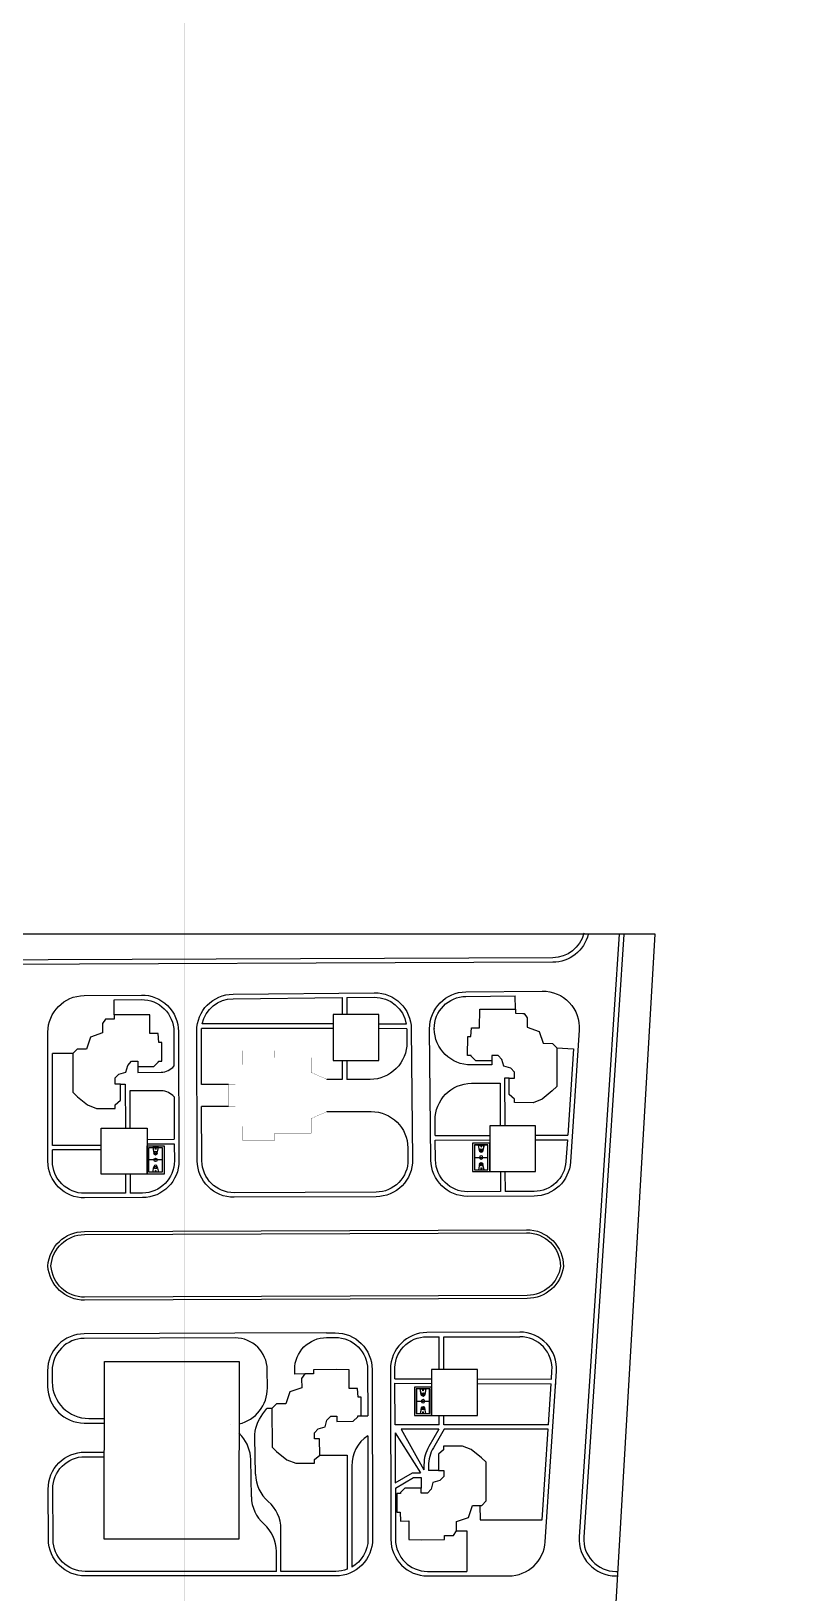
# Model space of a CAD drawing. Header units: inches. Extents: x -634 to 3638, y -6930911 to 5552.
# Drawn here: x 1396 to 1642, y 2342 to 2853 of the extents above; entities that cross this region are included whole.
import ezdxf

# ---------------------------------------------------------------- set-up
doc = ezdxf.new("R2010")
doc.units = ezdxf.units.IN
doc.header["$MEASUREMENT"] = 0
doc.layers.add('ELEV', color=134, linetype='Continuous', lineweight=18)
doc.layers.add('SPORT', color=7, linetype='Continuous')
doc.layers.add('зеленая зона', color=100, linetype='Continuous')
for name, color, linetype, true_color in [('дет.площадки', 7, 'Continuous', 0xf5eb38), ('дорога', 7, 'Continuous', 0x737373), ('жил.зона', 7, 'Continuous', 0xee6868), ('парковка', 7, 'Continuous', 0x000000)]:
    doc.layers.add(name, color=color, linetype=linetype, true_color=true_color)

# ---------------------------------------------------------------- blocks, each defined once
blk = doc.blocks.new('A$C6FDB6B95')
at = {"layer": 'SPORT'}
for p, q in [((-2148, 1133), (1300, 1133)), ((-2148, -936), (-2148, 1133)), ((-1920, 438), (-1256, 300)), ((-1918, 904), (1070, 904)), ((-1918, -706), (-1918, 904)), ((-1918, -246), (-1918, 444)), ((-1918, -246), (-1918, 444)), ((-1918, 444), (-1255, 306)), ((-1721, 403), (-1720, 408)), ((-1716, 402), (-1721, 403)), ((-1720, 408), (-1715, 407)), ((-1715, 407), (-1716, 402)), ((-1620, 382), (-1619, 387)), ((-1615, 381), (-1620, 382)), ((-1619, 387), (-1613, 386)), ((-1613, 386), (-1615, 381)), ((-1519, 361), (-1518, 366)), ((-1513, 360), (-1519, 361)), ((-1518, 366), (-1512, 365)), ((-1512, 365), (-1513, 360)), ((-1277, 305), (-1276, 299)), ((-1258, -102), (-1258, 300)), ((-1252, 300), (-1252, -102)), ((-427, -706), (-427, 904)), ((-427, -418), (-427, 616)), ((-421, -706), (-421, 904)), ((-421, -418), (-421, 616)), ((1070, 444), (406, 306)), ((1071, 438), (407, 300)), ((409, -102), (409, 300)), ((429, 305), (428, 299)), ((1070, 904), (1070, -706)), ((1070, -246), (1070, 444)), ((1070, -246), (1070, 444)), ((1300, 1133), (1300, -936)), ((1300, -936), (-2148, -936)), ((-1256, -102), (-1920, -240)), ((-1255, -108), (-1918, -246)), ((1070, -706), (-1918, -706)), ((-1277, -107), (-1276, -101)), ((406, -108), (1070, -246)), ((407, -102), (1071, -240)), ((429, -107), (428, -101))]:
    blk.add_line(p, q, dxfattribs=at)
for points in [[(1300, -936), (-2148, -936), (-2148, 1133), (1300, 1133)], [(1076, -711), (-1924, -711), (-1924, 909), (1076, 909)], [(-1781, 202), (-1784, 202), (-1784, -4), (-1781, -4)], [(671, 361), (669, 366), (664, 365), (665, 360)], [(772, 382), (771, 387), (765, 386), (766, 381)], [(873, 403), (872, 408), (866, 407), (868, 402)], [(932, 202), (936, 202), (936, -4), (932, -4)], [(-1721, -205), (-1720, -211), (-1715, -209), (-1716, -204)], [(-1620, -184), (-1619, -190), (-1613, -188), (-1615, -183)], [(-1519, -163), (-1518, -168), (-1512, -167), (-1513, -162)], [(671, -163), (669, -168), (664, -167), (665, -162)], [(772, -184), (771, -190), (765, -188), (766, -183)], [(873, -205), (872, -211), (866, -209), (868, -204)]]:
    blk.add_lwpolyline(points, close=True, dxfattribs=at)
blk.add_lwpolyline([(403, -102, -0.9858149), (403, 300)], format="xyb", close=True, dxfattribs=at)
for centre, radius in [((-1741, 99), 25.9), ((-424, 99), 207), ((-424, 99), 201), ((892, 99), 25.9)]:
    blk.add_circle(centre, radius, dxfattribs=at)
for centre, radius, start, end in [((-1255, 99), 207, 96.21469, 263.78531), ((-1255, 99), 201, 96.21469, 263.78531), ((-1255, 99), 207, 270, 90), ((-1255, 99), 201, 270.81854, 89.18146), ((406, 99), 207, 90, 270), ((406, 99), 201, 276.21469, 83.78531), ((406, 99), 207, 276.21469, 83.78531)]:
    blk.add_arc(centre, radius, start, end, dxfattribs=at)

msp = doc.modelspace()

# ---------------------------------------------------------------- hatches: boundary and pattern name
at = {"layer": 'ELEV', "linetype": 'Continuous'}
h = msp.add_hatch(dxfattribs=at)
h.set_pattern_fill('ANSI31', color=256, scale=0.01044, style=0)
h.set_pattern_definition([(45, (1262.311104, 3366.587935), (-0.02343928418428, 0.02343928418428), [])])
edge = h.paths.add_edge_path()
edge.add_ellipse((1445.78234, 3471.96182), major_axis=(0, 6932302.83262), ratio=0.00000001506, start_angle=89.999976115149, end_angle=270.000023884851)
edge.add_line((1445.67794, 3474.85168), (1445.67794, 3528.48347))
edge.add_line((1445.67794, 3528.48347), (1445.88675, 3528.48347))
edge.add_line((1445.88675, 3528.48347), (1445.88675, 3474.85168))

# ---------------------------------------------------------------- linework, layer by layer
at = {"color": 7}
msp.add_lwpolyline([(1114.23863, 2136.60913), (1533.16769, 2039.89737), (1573.27132, 2213.61536), (1586.54748, 2331.19492), (1599.77194, 2557.25025), (1112.52542, 2557.25025)], close=True, dxfattribs=at)
at = {"layer": 'дет.площадки'}
for points in [[(1509.33952, 2530.96779), (1494.33952, 2530.96779), (1494.33952, 2515.96779), (1509.33952, 2515.96779)], [(1418.4433, 2493.79547), (1433.4433, 2493.79547), (1433.4433, 2478.79547), (1418.4433, 2478.79547)], [(1560.58823, 2494.63055), (1545.58823, 2494.63055), (1545.58823, 2479.63055), (1560.58823, 2479.63055)], [(1541.54686, 2414.86632), (1526.54686, 2414.86632), (1526.54686, 2399.86632), (1541.54686, 2399.86632)]]:
    msp.add_lwpolyline(points, close=True, dxfattribs=at)
at = {"layer": 'дорога'}
for p, q in [((1422.69369, 2530.87257), (1422.69369, 2535.80299)), ((1497.30132, 2536.53485), (1497.30132, 2530.96779)), ((1498.80132, 2536.54957), (1498.80132, 2530.96779)), ((1553.99118, 2532.76269), (1553.94872, 2537.09054)), ((1494.33952, 2526.41612), (1451.23222, 2526.48697)), ((1494.33952, 2527.91612), (1451.45689, 2527.9866)), ((1518.27752, 2527.87677), (1509.33952, 2527.89146)), ((1518.4197, 2526.37654), (1509.33952, 2526.39146)), ((1409.09545, 2518.217), (1402.4581, 2518.217)), ((1567.58942, 2520.10712), (1572.98229, 2519.74782)), ((1430.37417, 2513.99578), (1430.37417, 2512.08261)), ((1497.30132, 2515.96779), (1497.30132, 2509.79067)), ((1498.80132, 2515.96779), (1498.80132, 2509.79067)), ((1546.3107, 2515.88591), (1546.3107, 2514.59004)), ((1424.70355, 2508.2687), (1426.27731, 2508.2687)), ((1426.27731, 2508.2687), (1426.33626, 2493.79547)), ((1430.37417, 2512.08261), (1438.04416, 2512.11035)), ((1460.11969, 2508.13498), (1451.2731, 2508.09895)), ((1539.59671, 2508.52389), (1549.01623, 2508.52907)), ((1549.01623, 2508.52907), (1549.02387, 2494.63055)), ((1551.98132, 2510.15882), (1550.46064, 2510.15882)), ((1550.46064, 2510.15882), (1550.52389, 2494.63055)), ((1427.7773, 2506.03614), (1427.83625, 2493.80158)), ((1438.11084, 2506.07819), (1427.78642, 2506.03614)), ((1460.11969, 2500.93339), (1451.30233, 2500.92083)), ((1427.83516, 2494.06784), (1427.83627, 2493.79547)), ((1418.4433, 2488.2241), (1402.4581, 2488.2241)), ((1433.43719, 2490.18901), (1442.34582, 2490.22529)), ((1433.4433, 2488.68902), (1442.35193, 2488.7253)), ((1527.76386, 2491.42496), (1545.58823, 2491.48288)), ((1527.77858, 2489.925), (1545.58823, 2489.98288)), ((1560.58823, 2491.53163), (1571.10465, 2491.56581)), ((1560.58823, 2490.03163), (1571.00469, 2490.06548)), ((1418.4433, 2486.7241), (1402.4581, 2486.7241)), ((1426.39735, 2478.79547), (1426.42262, 2472.59031)), ((1427.89736, 2478.79547), (1427.92261, 2472.59642)), ((1549.08497, 2479.63055), (1549.11161, 2473.09001)), ((1550.58498, 2479.63055), (1550.61159, 2473.09612)), ((1492.20507, 2426.87317), (1462.21351, 2426.75102)), ((1525.0452, 2425.63073), (1529.02671, 2425.63073)), ((1529.02671, 2414.86632), (1529.02671, 2425.63073)), ((1530.52671, 2425.63073), (1555.44611, 2425.63073)), ((1530.52671, 2414.86632), (1530.52671, 2425.63073)), ((1485.03096, 2413.46121), (1481.75902, 2413.42756)), ((1514.5433, 2411.9011), (1526.54686, 2411.86554)), ((1541.54686, 2411.82112), (1565.78686, 2411.74933)), ((1514.53886, 2410.4011), (1526.54686, 2410.36554)), ((1541.54686, 2410.32111), (1565.68694, 2410.24961)), ((1567.18997, 2410.24516), (1567.28545, 2410.24488)), ((1474.31455, 2402.17582), (1472.58835, 2402.17582)), ((1503.54498, 2399.71225), (1505.64109, 2399.71225)), ((1529.02671, 2396.84181), (1514.64822, 2396.84181)), ((1528.90597, 2395.34181), (1516.57223, 2395.34181)), ((1516.57223, 2395.34181), (1524.06516, 2382.05646)), ((1528.90597, 2395.34181), (1525.67285, 2389.74188)), ((1530.63802, 2395.34181), (1527.17285, 2389.33996)), ((1529.02671, 2396.84181), (1529.02671, 2399.86632)), ((1530.52671, 2396.84181), (1530.52671, 2399.86632)), ((1564.79364, 2396.84181), (1530.52671, 2396.84181)), ((1564.6937, 2395.34181), (1530.63802, 2395.34181)), ((1464.42791, 2393.10875), (1463.51706, 2394.16068)), ((1514.65492, 2394.15085), (1522.91912, 2381.06547)), ((1467.5704, 2373.21357), (1467.35422, 2385.46539)), ((1489.94895, 2386.90623), (1498.92323, 2386.91983)), ((1498.92323, 2386.91983), (1498.92323, 2349.55102)), ((1500.42323, 2383.34181), (1500.42323, 2350.25204)), ((1514.69547, 2377.86461), (1520.30539, 2381.06547)), ((1520.30539, 2381.06547), (1522.91912, 2381.06547)), ((1524.06516, 2383.74188), (1524.06516, 2382.05646)), ((1525.56516, 2383.33996), (1525.56516, 2381.87432)), ((1528.82485, 2381.87432), (1525.56516, 2381.87432)), ((1514.69977, 2376.14009), (1520.6327, 2379.56547)), ((1520.6327, 2379.56547), (1523.10073, 2379.56547)), ((1523.10073, 2379.56547), (1523.15423, 2376.14723)), ((1542.39366, 2370.4538), (1542.41685, 2365.76206)), ((1542.41685, 2365.76206), (1562.72353, 2365.77085)), ((1477.26888, 2348.88436), (1477.26888, 2362.6801)), ((1534.7119, 2362.1084), (1538.09221, 2362.1084)), ((1538.09221, 2362.1084), (1538.09221, 2348.88436)), ((1475.76888, 2348.88436), (1475.76888, 2355.35953))]:
    msp.add_line(p, q, dxfattribs=at)
for points in [[(1577.8291, 2557.25025, -0.344538771), (1566.22055, 2548.09716), (1153.08677, 2546.41453, -0.387202094), (1141.09451, 2557.25025, -0.387202094)], [(1576.37192, 2557.6061, -0.344538771), (1566.21444, 2549.59715), (1153.08066, 2547.91452, -0.387202094), (1142.58743, 2557.39577, -0.387202094)], [(1588.00861, 2557.25025), (1574.87889, 2360.18209, 0.433835841), (1586.85235, 2347.38436), (1587.49458, 2347.38436)], [(1589.50529, 2557.15053), (1576.37557, 2360.08238, 0.433835841), (1586.85235, 2348.88436), (1587.49458, 2348.88436)], [(1525.92154, 2526.3151, -0.414213562), (1537.80325, 2538.43223), (1562.80303, 2538.67747, -0.436752814), (1574.89419, 2525.88031), (1572.02641, 2482.83692, -0.393683331), (1560.10183, 2471.63476), (1538.39053, 2471.54633, -0.412534407), (1526.34223, 2483.42852), (1525.92154, 2526.3151)], [(1422.69369, 2535.80299), (1431.59951, 2535.89035, -0.415894714), (1442.20242, 2525.43362), (1442.24838, 2514.14961)], [(1451.45689, 2527.9866, -0.34812256), (1461.59856, 2536.18463), (1497.30132, 2536.53485)], [(1498.80132, 2536.54957), (1507.81941, 2536.63803, -0.369083339), (1518.27752, 2527.87677, -0.369083339)], [(1546.3107, 2514.59004), (1539.53786, 2514.5236, -0.414213562), (1527.42072, 2526.40531), (1527.42146, 2526.32981, -0.414213562), (1537.81796, 2536.9323), (1553.94872, 2537.09054)], [(1451.2731, 2508.09895), (1451.20164, 2525.64237, -0.020130938), (1451.23222, 2526.48697, -0.020130938)], [(1518.4197, 2526.37654, -0.003214875), (1518.4219, 2526.24153), (1518.4644, 2521.90838, -0.417089545), (1506.46498, 2509.79067), (1498.80132, 2509.79067)], [(1527.76386, 2491.42496), (1527.715, 2496.40676, -0.414213562), (1539.59671, 2508.52389)], [(1492.31639, 2499.26527), (1506.80366, 2499.26527, -0.411343417), (1518.80308, 2487.38298), (1518.84091, 2483.52704, -0.415894714), (1508.38418, 2472.92413), (1461.91721, 2472.73488, -0.414213562), (1451.37454, 2483.19203), (1451.30233, 2500.92083)], [(1442.35193, 2488.7253), (1442.37461, 2483.15537, -0.414213562), (1431.91746, 2472.61269), (1427.92261, 2472.59642)], [(1549.11161, 2473.09001), (1538.38442, 2473.04632, -0.412534407), (1527.84216, 2483.44324), (1527.77858, 2489.925)], [(1571.00469, 2490.06548), (1570.52973, 2482.93664, -0.393683331), (1560.09572, 2473.13475), (1550.61159, 2473.09612)], [(1426.42262, 2472.59031), (1413.00086, 2472.53565, -0.415406969), (1402.4581, 2483.03556), (1402.4581, 2486.7241)], [(1462.21351, 2426.75102), (1412.8295, 2426.54989, 0.414527709), (1400.87853, 2414.48825), (1400.9051, 2409.32414, 0.412079933), (1412.8792, 2397.38592), (1419.46433, 2397.37179)], [(1492.20507, 2426.87317), (1495.05442, 2426.88478, -0.414677452), (1507.10325, 2414.91475), (1507.24141, 2359.41423, -0.41494284), (1495.24145, 2347.38436), (1413.16222, 2347.38436, -0.412707349), (1401.16238, 2359.32261), (1401.07747, 2375.8237, -0.416350416), (1413.10305, 2387.88541), (1419.44396, 2387.87181)], [(1525.05131, 2426.99971, 0.413680182), (1513.10308, 2414.96994), (1513.24155, 2359.35448, 0.413484515), (1525.24152, 2347.38436), (1551.77475, 2347.38436, 0.394859818), (1563.74821, 2358.58662), (1567.46233, 2414.33309, 0.435046223), (1555.44, 2427.13072), (1525.05131, 2426.99971)], [(1463.52338, 2397.10429, 0.352087831), (1472.82271, 2408.91999), (1472.7623, 2414.79459, 0.414193908), (1462.21962, 2425.25104), (1412.83561, 2425.0499, 0.414527709), (1402.37851, 2414.49596), (1402.39742, 2410.82095, 0.412079933), (1414.37152, 2398.88272), (1419.46755, 2398.87179)], [(1481.75902, 2413.42756), (1481.75401, 2414.83592, -0.414062663), (1492.21118, 2425.37319), (1495.06053, 2425.38479, -0.414677452), (1505.60326, 2414.91102), (1505.64109, 2399.71225)], [(1514.5433, 2411.9011), (1514.52567, 2414.4328, -0.435046223), (1525.0452, 2425.63073)], [(1565.78686, 2411.74933), (1565.96565, 2414.4328, 0.435046223), (1555.44611, 2425.63073)], [(1565.78686, 2411.74933), (1565.96565, 2414.4328, 0.435046223), (1555.44611, 2425.63073)], [(1468.93946, 2380.64783), (1468.7278, 2392.6432, -0.175000479), (1471.36001, 2400.35688, 0.040712871), (1472.58835, 2402.17582, 0.040712871)], [(1505.65717, 2393.25244), (1505.74142, 2359.41049, -0.270623949), (1500.42323, 2350.25204, -0.270623949)], [(1475.76888, 2348.88436), (1413.16222, 2348.88436, -0.412707349), (1402.66236, 2359.33033), (1402.57745, 2375.83142, -0.416350416), (1413.09983, 2386.38542), (1419.44074, 2386.37182)], [(1514.69977, 2376.14009), (1514.74155, 2359.35821, 0.413484515), (1525.24152, 2348.88436), (1538.09221, 2348.88436)], [(1498.92323, 2349.55102, -0.08980534), (1495.24145, 2348.88436), (1477.26888, 2348.88436)]]:
    msp.add_lwpolyline(points, format="xyb", dxfattribs=at)
for points in [[(1431.92357, 2471.11271), (1413.00697, 2471.03566, -0.415406969), (1400.9581, 2483.03556), (1400.9581, 2525.20698, -0.411343417), (1412.84039, 2537.2064), (1431.5848, 2537.39028, -0.415894714), (1443.70241, 2525.43973), (1443.8746, 2483.16148, -0.414213562)], [(1508.39029, 2471.42414), (1461.92332, 2471.23489, -0.414213562), (1449.87455, 2483.18592), (1449.70166, 2525.63626, -0.412534407), (1461.58385, 2537.68455), (1507.80469, 2538.13796, -0.414213562), (1519.92182, 2526.25625), (1520.34083, 2483.54175, -0.415894714)], [(1400.98204, 2448.79294, -0.394649821), (1412.90923, 2460.03517), (1557.67155, 2460.62477, -0.416341993), (1569.72036, 2448.5866), (1569.72036, 2448.5866), (1569.72036, 2448.5866, -0.375506395), (1557.87028, 2438.14071), (1413.00697, 2437.5507, -0.397005299)]]:
    msp.add_lwpolyline(points, format="xyb", close=True, dxfattribs=at)
for points in [[(1402.4581, 2488.2241), (1402.4581, 2518.217)], [(1572.98229, 2519.74782), (1571.10465, 2491.56581)], [(1497.30132, 2509.79067), (1492.31639, 2509.79067)], [(1442.28944, 2504.0682), (1442.34582, 2490.22529)], [(1481.75896, 2413.44504), (1481.75897, 2413.44297)], [(1514.64822, 2396.84181), (1514.55376, 2410.40106)], [(1564.79364, 2396.84181), (1565.68694, 2410.24961)], [(1564.79364, 2396.84181), (1565.68694, 2410.24961)], [(1562.72353, 2365.77085), (1564.6937, 2395.34181)], [(1562.72353, 2365.77085), (1564.6937, 2395.34181)], [(1514.65492, 2394.15085), (1514.69547, 2377.86461)], [(1525.24152, 2348.88436), (1538.09221, 2348.88436)]]:
    msp.add_lwpolyline(points, dxfattribs=at)
msp.add_lwpolyline([(1460.82335, 2396.79659), (1460.82335, 2396.79659)], close=True, dxfattribs=at)
for centre, radius, start, end in [((1437.73441, 2518.10235), 6, 272.9583249, 318.7923825), ((1437.79686, 2500.07699), 6.00941, 41.6179668, 87.0050612), ((1455.35608, 2385.25368), 12, 1.0108742, 40.8884841), ((1512.42323, 2383.34181), 12, 124.3216178, 180), ((1536.06516, 2383.74188), 12, 150, 180), ((1537.56516, 2383.33996), 12, 150, 180), ((1480.93759, 2380.85953), 12, 181.0108742, 229.2422125), ((1479.56853, 2373.42528), 12, 181.0108742, 228.8282282), ((1465.26888, 2362.6801), 12, 0, 49.2422125), ((1463.76888, 2355.35953), 12, 0, 48.8282282)]:
    msp.add_arc(centre, radius, start, end, dxfattribs=at)
at = {"layer": 'жил.зона', "ltscale": 100}
for points in [[(1413.61223, 2519.70434), (1410.55104, 2519.68922), (1409.09545, 2518.217), (1409.15787, 2505.58409), (1410.62793, 2504.12849), (1413.9727, 2501.43039), (1416.87315, 2500.26961), (1423.02421, 2500.30001), (1423.0184, 2501.47594), (1424.72985, 2502.94741), (1424.70355, 2508.2687), (1422.98487, 2508.2602), (1422.97112, 2510.27759), (1424.22947, 2511.54748), (1426.51564, 2512.17782), (1427.09254, 2514.37475), (1428.35143, 2515.70436), (1430.36568, 2515.71431), (1430.37417, 2513.99578), (1435.6956, 2514.02208), (1437.1512, 2515.49199), (1437.14994, 2515.74784), (1438.32588, 2515.75343), (1438.29551, 2521.89907), (1437.29828, 2521.89462), (1437.10566, 2524.78839), (1434.39193, 2524.7805), (1434.36261, 2530.87257), (1430.29096, 2530.90703), (1422.69369, 2530.87257), (1422.69892, 2529.51666), (1420.27211, 2529.50467), (1419.81185, 2529.50239), (1418.81651, 2528.03461), (1418.82722, 2524.97014), (1414.93092, 2523.61516), (1413.61223, 2519.70434)], [(1563.07264, 2521.59447), (1566.13383, 2521.57934), (1567.58942, 2520.10712), (1567.527, 2507.47421), (1566.05694, 2506.01861), (1562.71217, 2503.32051), (1559.81172, 2502.15974), (1553.66066, 2502.19013), (1553.66647, 2503.36607), (1551.95502, 2504.83754), (1551.98132, 2510.15882), (1553.7, 2510.15033), (1553.71375, 2512.16772), (1552.4554, 2513.43761), (1550.16923, 2514.06794), (1549.59233, 2516.26488), (1548.33344, 2517.59448), (1546.31919, 2517.60444), (1546.3107, 2515.88591), (1540.98927, 2515.9122), (1539.53367, 2517.38211), (1539.53493, 2517.63796), (1538.35899, 2517.64355), (1538.38936, 2523.78919), (1539.38659, 2523.78474), (1539.57921, 2526.67851), (1542.29294, 2526.67063), (1542.32226, 2532.76269), (1546.39391, 2532.79715), (1553.99118, 2532.76269), (1553.98595, 2531.40678), (1556.41276, 2531.39479), (1556.87302, 2531.39251), (1557.86836, 2529.92473), (1557.85765, 2526.86026), (1561.75395, 2525.50529), (1563.07264, 2521.59447)], [(1478.83133, 2403.66316), (1475.77014, 2403.64804), (1474.31455, 2402.17582), (1474.37697, 2389.54291), (1475.84703, 2388.08731), (1479.19181, 2385.38921), (1482.09225, 2384.22843), (1488.24331, 2384.25883), (1488.2375, 2385.43477), (1489.94895, 2386.90623), (1489.92266, 2392.22752), (1488.20398, 2392.21902), (1488.19022, 2394.23642), (1489.44857, 2395.5063), (1491.73474, 2396.13664), (1492.31164, 2398.33357), (1493.57053, 2399.66318), (1495.58478, 2399.67313), (1495.59327, 2397.9546), (1500.91471, 2397.9809), (1502.37031, 2399.45081), (1502.36904, 2399.70666), (1503.54498, 2399.71225), (1503.51461, 2405.85789), (1502.51738, 2405.85344), (1502.32476, 2408.74721), (1499.61103, 2408.73932), (1499.58171, 2414.83139), (1495.51006, 2414.86585), (1487.91279, 2414.83139), (1487.91802, 2413.47548), (1485.49121, 2413.46349), (1485.03096, 2413.46121), (1484.03561, 2411.99343), (1484.04632, 2408.92896), (1480.15002, 2407.57398), (1478.83133, 2403.66316)], [(1539.91618, 2370.43867), (1542.97737, 2370.4538), (1544.43296, 2371.92601), (1544.37053, 2384.55892), (1542.90048, 2386.01452), (1539.5557, 2388.71263), (1536.65526, 2389.8734), (1530.5042, 2389.84301), (1530.51001, 2388.66707), (1528.79856, 2387.1956), (1528.82485, 2381.87432), (1530.54353, 2381.88281), (1530.55729, 2379.86542), (1529.29894, 2378.59553), (1527.01277, 2377.9652), (1526.43586, 2375.76826), (1525.17697, 2374.43865), (1523.16272, 2374.4287), (1523.15423, 2376.14723), (1517.8328, 2376.12094), (1516.3772, 2374.65103), (1516.37847, 2374.39518), (1515.20253, 2374.38959), (1515.23289, 2368.24395), (1516.23012, 2368.2484), (1516.42274, 2365.35463), (1519.13647, 2365.36251), (1519.16579, 2359.27045), (1523.23745, 2359.23599), (1530.83471, 2359.27045), (1530.82948, 2360.62636), (1533.2563, 2360.63835), (1533.71655, 2360.64062), (1534.7119, 2362.1084), (1534.70118, 2365.17287), (1538.59748, 2366.52785), (1539.91618, 2370.43867)]]:
    msp.add_lwpolyline(points, dxfattribs=at)
at = {"layer": 'жил.зона', "linetype": 'Continuous', "flags": 128}
msp.add_lwpolyline([(1462.32126, 2500.92096, 0.06884, 0.06884, 0), (1462.32126, 2494.42557, 0.06884, 0.06884, 0), (1464.68791, 2494.42557, 0.06884, 0.06884, 0), (1464.68791, 2489.88323, 0.06884, 0.06884, 0), (1475.2645, 2489.88323, 0.06884, 0.06884, 0), (1475.2645, 2492.19676, 0.06884, 0.06884, 0), (1487.11538, 2492.19676, 0.06884, 0.06884, 0), (1487.11538, 2496.97278, 0.06884, 0.06884, 0), (1492.31639, 2499.26527, 0.06884, 0.06884, 0), (1492.31639, 2499.26527, 0.06884, 0.06884, 0), (1492.31639, 2509.79067, 0.06884, 0.06884, 0), (1487.11538, 2512.08316, 0.06884, 0.06884, 0), (1487.11538, 2516.89889, 0.06884, 0.06884, 0), (1475.2645, 2516.89889, 0.06884, 0.06884, 0), (1475.2645, 2519.17272, 0.06884, 0.06884, 0), (1464.68791, 2519.17272, 0.06884, 0.06884, 0), (1464.68791, 2514.63038, 0.06884, 0.06884, 0), (1462.32126, 2514.63038, 0.06884, 0.06884, 0), (1462.32126, 2508.13498, 0.06884, 0.06884, 0), (1460.11969, 2508.13498, 0.06884, 0.06884, 0), (1460.11969, 2500.93339, 0.06884, 0.06884, 0)], format="xyseb", close=True, dxfattribs=at)
at = {"layer": 'зеленая зона'}
msp.add_lwpolyline([(1401.98422, 2448.79294, -0.392988667), (1412.9133, 2459.03518), (1557.67562, 2459.62478, -0.414651393), (1568.72039, 2448.65323, -0.373862289), (1557.86621, 2439.1407), (1413.0029, 2438.5507, -0.39534147)], format="xyb", close=True, dxfattribs=at)
at = {"layer": 'парковка'}
msp.add_lwpolyline([(1419.50766, 2417.57128), (1463.56728, 2417.57128), (1463.44263, 2359.45988), (1419.38301, 2359.45988)], close=True, dxfattribs=at)

# ---------------------------------------------------------------- block references
at = {"layer": 'дет.площадки', "yscale": 0.002700000000004366, "zscale": 0.002700000000004366}
for p, xscale, rotation in [((1436.50356, 2484.59593), 0.002700000000004366, 90), ((1542.52797, 2485.431), -0.002700000000004366, 270), ((1523.48659, 2405.66678), -0.002700000000004366, 270)]:
    msp.add_blockref('A$C6FDB6B95', p, dxfattribs=dict(at, xscale=xscale, rotation=rotation))

doc.saveas('drawing.dxf')
